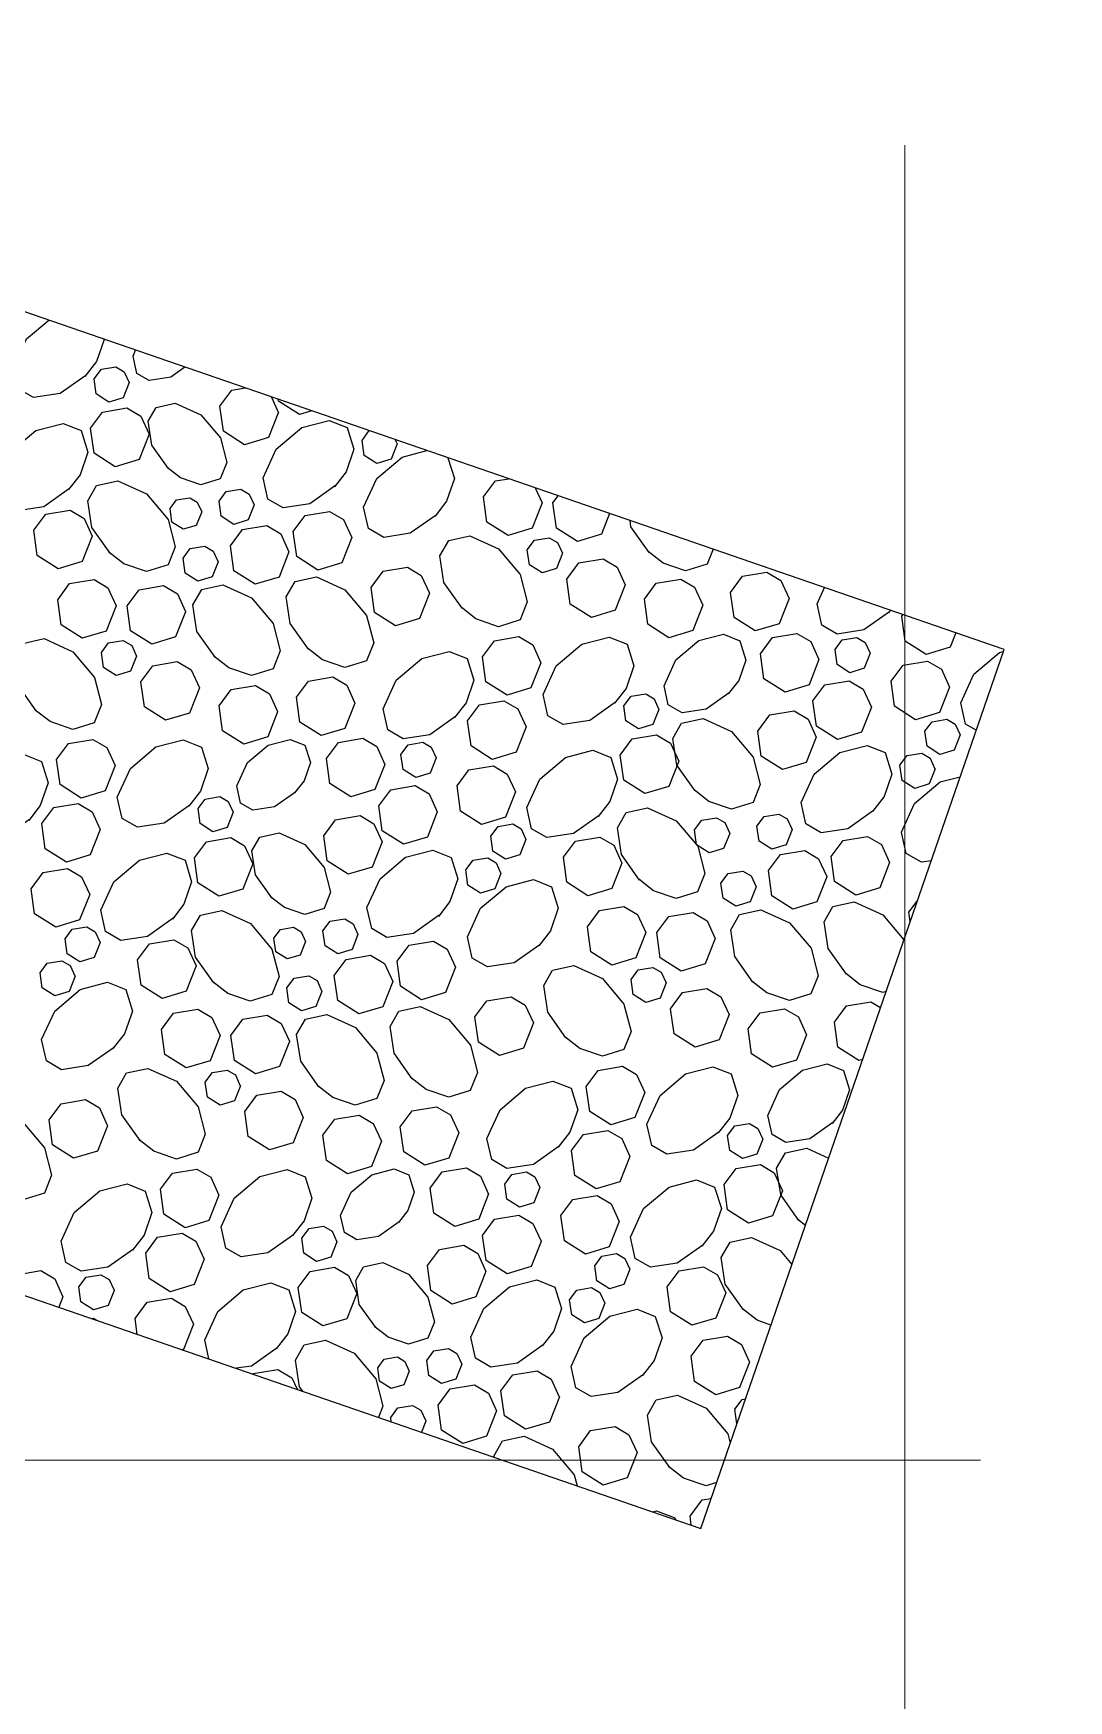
# Model space of a CAD drawing. Header units: inches. Extents: x 3312 to 5850, y 7905 to 11961.
# Drawn here: x 4318.1 to 4329.78, y 10056.47 to 10075.3 of the extents above; entities that cross this region are included whole.
import ezdxf

# ---------------------------------------------------------------- set-up
doc = ezdxf.new("R2010")
doc.units = ezdxf.units.IN
doc.header["$LTSCALE"] = 80
doc.header["$MEASUREMENT"] = 0
doc.linetypes.add('HIDDEN', pattern=[0.375, 0.25, -0.125])
doc.layers.add('grid', color=254, linetype='HIDDEN')
doc.layers.add('STORM', color=250, linetype='Continuous')

msp = doc.modelspace()

# ---------------------------------------------------------------- linework, layer by layer
at = {"color": 5, "const_width": 20}
msp.add_lwpolyline([(5514.055, 9906.343), (4744.221, 9937.314), (4553.226, 9996.104), (4333.729, 10059.775)], dxfattribs=at)
at = {"layer": 'grid', "color": 252, "linetype": 'HIDDEN', "lineweight": 0}
for p, q in [((4327.936, 8224.036), (4327.936, 11894.203)), ((3378.789, 10059.185), (5783.295, 10059.185))]:
    msp.add_line(p, q, dxfattribs=at)
at = {"layer": 'STORM', "color": 1, "flags": 128}
msp.add_lwpolyline([(4325.633, 10058.415), (4329.055, 10068.342), (4309.202, 10075.187), (4305.78, 10065.26)], close=True, dxfattribs=at)
for points in [[(4318.692, 10071.437), (4318.402, 10071.232), (4318.101, 10071.186), (4317.929, 10071.286), (4317.875, 10071.526), (4318.022, 10071.849), (4318.273, 10072.06)], [(4318.899, 10071.844), (4318.812, 10071.594), (4318.682, 10071.425)], [(4319.81, 10071.529), (4319.65, 10071.417), (4319.407, 10071.38), (4319.267, 10071.46), (4319.224, 10071.655), (4319.254, 10071.721)], [(4319.182, 10071.356), (4319.114, 10071.185), (4318.953, 10071.136), (4318.81, 10071.227), (4318.786, 10071.397), (4318.867, 10071.506), (4319.032, 10071.533), (4319.126, 10071.477), (4319.182, 10071.356)], [(4320.865, 10071.022), (4320.752, 10070.736), (4320.482, 10070.654), (4320.244, 10070.806), (4320.204, 10071.089), (4320.339, 10071.27), (4320.489, 10071.295)], [(4319.405, 10070.773), (4319.293, 10070.488), (4319.023, 10070.406), (4318.785, 10070.558), (4318.745, 10070.841), (4318.881, 10071.023), (4319.156, 10071.069), (4319.313, 10070.976), (4319.405, 10070.774)], [(4319.62, 10070.388), (4319.436, 10070.649), (4319.395, 10070.92), (4319.484, 10071.075), (4319.7, 10071.123), (4319.991, 10070.991), (4320.21, 10070.731), (4320.282, 10070.453), (4320.209, 10070.269), (4319.99, 10070.201), (4319.761, 10070.28), (4319.61, 10070.398)], [(4320.786, 10071.193), (4320.864, 10071.022)], [(4321.242, 10071.036), (4321.104, 10070.994), (4320.866, 10071.145), (4320.863, 10071.167)], [(4318.507, 10070.158), (4318.217, 10069.954), (4317.916, 10069.908), (4317.744, 10070.007), (4317.691, 10070.248), (4317.838, 10070.571), (4318.126, 10070.814), (4318.435, 10070.895), (4318.639, 10070.813), (4318.715, 10070.57), (4318.627, 10070.315), (4318.496, 10070.147)], [(4321.51, 10070.192), (4321.22, 10069.987), (4320.919, 10069.941), (4320.746, 10070.041), (4320.693, 10070.281), (4320.84, 10070.604), (4321.129, 10070.848), (4321.438, 10070.928), (4321.641, 10070.847), (4321.718, 10070.603), (4321.63, 10070.349), (4321.499, 10070.18)], [(4322.205, 10070.663), (4322.138, 10070.491), (4321.976, 10070.442), (4321.833, 10070.533), (4321.81, 10070.703), (4321.89, 10070.813)], [(4322.183, 10070.711), (4322.205, 10070.663)], [(4322.644, 10069.859), (4322.353, 10069.654), (4322.053, 10069.608), (4321.88, 10069.708), (4321.827, 10069.948), (4321.974, 10070.271), (4322.263, 10070.515), (4322.542, 10070.588)], [(4322.778, 10070.506), (4322.852, 10070.271), (4322.763, 10070.016), (4322.633, 10069.848)], [(4318.965, 10069.429), (4318.76, 10069.72), (4318.714, 10070.02), (4318.813, 10070.193), (4319.054, 10070.246), (4319.377, 10070.099), (4319.62, 10069.81), (4319.701, 10069.502), (4319.619, 10069.298), (4319.376, 10069.221), (4319.121, 10069.31), (4318.953, 10069.441)], [(4320.592, 10069.975), (4320.524, 10069.804), (4320.362, 10069.755), (4320.22, 10069.846), (4320.196, 10070.016), (4320.277, 10070.125), (4320.442, 10070.152), (4320.536, 10070.097), (4320.592, 10069.975)], [(4323.84, 10069.996), (4323.728, 10069.711), (4323.457, 10069.629), (4323.219, 10069.78), (4323.18, 10070.064), (4323.315, 10070.245), (4323.464, 10070.27)], [(4323.762, 10070.167), (4323.84, 10069.996)], [(4318.764, 10069.62), (4318.652, 10069.334), (4318.381, 10069.253), (4318.143, 10069.404), (4318.104, 10069.688), (4318.239, 10069.869), (4318.514, 10069.915), (4318.671, 10069.822), (4318.764, 10069.62)], [(4319.999, 10069.897), (4319.938, 10069.743), (4319.792, 10069.699), (4319.663, 10069.781), (4319.643, 10069.934), (4319.715, 10070.032), (4319.864, 10070.056), (4319.949, 10070.007), (4319.999, 10069.897)], [(4324.603, 10069.877), (4324.511, 10069.643), (4324.241, 10069.562), (4324.003, 10069.713), (4323.963, 10069.997), (4324.023, 10070.077)], [(4320.984, 10069.445), (4320.872, 10069.16), (4320.601, 10069.079), (4320.363, 10069.23), (4320.324, 10069.513), (4320.459, 10069.695), (4320.735, 10069.74), (4320.891, 10069.648), (4320.984, 10069.445)], [(4321.692, 10069.605), (4321.58, 10069.32), (4321.31, 10069.238), (4321.072, 10069.39), (4321.032, 10069.673), (4321.168, 10069.855), (4321.443, 10069.9), (4321.6, 10069.808), (4321.692, 10069.606)], [(4325.049, 10069.438), (4324.844, 10069.728), (4324.834, 10069.798)], [(4322.938, 10068.808), (4322.733, 10069.097), (4322.687, 10069.398), (4322.787, 10069.571), (4323.027, 10069.624), (4323.35, 10069.477), (4323.594, 10069.188), (4323.674, 10068.88), (4323.592, 10068.676), (4323.349, 10068.599), (4323.095, 10068.688), (4322.926, 10068.819)], [(4324.07, 10069.428), (4324.002, 10069.257), (4323.84, 10069.207), (4323.698, 10069.298), (4323.674, 10069.468), (4323.755, 10069.577), (4323.92, 10069.604), (4324.014, 10069.549), (4324.07, 10069.428)], [(4320.185, 10069.332), (4320.118, 10069.161), (4319.956, 10069.112), (4319.813, 10069.203), (4319.789, 10069.373), (4319.87, 10069.482), (4320.035, 10069.509), (4320.13, 10069.453), (4320.186, 10069.332)], [(4324.78, 10069.07), (4324.667, 10068.784), (4324.397, 10068.703), (4324.159, 10068.854), (4324.12, 10069.137), (4324.255, 10069.319), (4324.53, 10069.365), (4324.687, 10069.272), (4324.78, 10069.07)], [(4325.771, 10069.475), (4325.703, 10069.306), (4325.461, 10069.23), (4325.206, 10069.318), (4325.037, 10069.449)], [(4321.204, 10068.345), (4320.999, 10068.635), (4320.954, 10068.936), (4321.053, 10069.108), (4321.294, 10069.162), (4321.616, 10069.015), (4321.86, 10068.726), (4321.941, 10068.418), (4321.859, 10068.213), (4321.616, 10068.137), (4321.362, 10068.225), (4321.193, 10068.356)], [(4322.571, 10068.976), (4322.458, 10068.69), (4322.188, 10068.608), (4321.95, 10068.76), (4321.911, 10069.043), (4322.046, 10069.225), (4322.321, 10069.271), (4322.478, 10069.178), (4322.57, 10068.976)], [(4326.628, 10068.919), (4326.516, 10068.633), (4326.245, 10068.551), (4326.008, 10068.703), (4325.968, 10068.986), (4326.103, 10069.168), (4326.379, 10069.214), (4326.536, 10069.121), (4326.628, 10068.919)], [(4319.034, 10068.836), (4318.922, 10068.55), (4318.652, 10068.468), (4318.414, 10068.62), (4318.374, 10068.903), (4318.509, 10069.085), (4318.785, 10069.131), (4318.941, 10069.038), (4319.034, 10068.836)], [(4319.818, 10068.768), (4319.705, 10068.483), (4319.435, 10068.402), (4319.197, 10068.553), (4319.158, 10068.836), (4319.293, 10069.017), (4319.568, 10069.063), (4319.725, 10068.971), (4319.818, 10068.769)], [(4320.15, 10068.255), (4319.945, 10068.545), (4319.899, 10068.846), (4319.999, 10069.018), (4320.239, 10069.072), (4320.562, 10068.925), (4320.806, 10068.636), (4320.886, 10068.327), (4320.804, 10068.123), (4320.561, 10068.047), (4320.307, 10068.135), (4320.138, 10068.266)], [(4325.654, 10068.842), (4325.542, 10068.556), (4325.272, 10068.474), (4325.034, 10068.627), (4324.995, 10068.909), (4325.13, 10069.091), (4325.405, 10069.137), (4325.562, 10069.044), (4325.654, 10068.842)], [(4327.763, 10068.766), (4327.472, 10068.562), (4327.172, 10068.516), (4327, 10068.616), (4326.946, 10068.856), (4327.03, 10069.04)], [(4327.774, 10068.784), (4327.752, 10068.755)], [(4328.512, 10068.529), (4328.447, 10068.366), (4328.177, 10068.284), (4327.939, 10068.436), (4327.9, 10068.719), (4327.912, 10068.736)], [(4318.132, 10067.647), (4317.927, 10067.937), (4317.882, 10068.238), (4317.981, 10068.411), (4318.221, 10068.464), (4318.544, 10068.317), (4318.788, 10068.027), (4318.868, 10067.719), (4318.786, 10067.515), (4318.544, 10067.439), (4318.288, 10067.527), (4318.12, 10067.658)], [(4319.264, 10068.267), (4319.196, 10068.096), (4319.034, 10068.047), (4318.892, 10068.138), (4318.868, 10068.307), (4318.949, 10068.416), (4319.114, 10068.444), (4319.209, 10068.388), (4319.264, 10068.267)], [(4323.828, 10068.192), (4323.715, 10067.907), (4323.445, 10067.825), (4323.207, 10067.976), (4323.168, 10068.26), (4323.303, 10068.441), (4323.578, 10068.487), (4323.735, 10068.394), (4323.828, 10068.192)], [(4324.67, 10067.745), (4324.38, 10067.541), (4324.079, 10067.495), (4323.906, 10067.594), (4323.853, 10067.834), (4324, 10068.157), (4324.289, 10068.401), (4324.597, 10068.481), (4324.802, 10068.4), (4324.878, 10068.157), (4324.79, 10067.902), (4324.659, 10067.734)], [(4325.952, 10067.852), (4325.691, 10067.668), (4325.42, 10067.626), (4325.265, 10067.716), (4325.217, 10067.932), (4325.349, 10068.223), (4325.61, 10068.442), (4325.887, 10068.514), (4326.071, 10068.441), (4326.139, 10068.222), (4326.06, 10067.993), (4325.942, 10067.841)], [(4326.966, 10068.227), (4326.854, 10067.942), (4326.583, 10067.86), (4326.345, 10068.011), (4326.306, 10068.294), (4326.441, 10068.476), (4326.716, 10068.522), (4326.873, 10068.43), (4326.966, 10068.227)], [(4327.544, 10068.3), (4327.476, 10068.129), (4327.314, 10068.079), (4327.171, 10068.171), (4327.148, 10068.34), (4327.229, 10068.449), (4327.394, 10068.477), (4327.488, 10068.421), (4327.543, 10068.3)], [(4322.864, 10067.584), (4322.574, 10067.379), (4322.272, 10067.333), (4322.1, 10067.433), (4322.047, 10067.673), (4322.194, 10067.996), (4322.483, 10068.24), (4322.791, 10068.32), (4322.996, 10068.238), (4323.072, 10067.995), (4322.983, 10067.741), (4322.852, 10067.572)], [(4328.74, 10067.43), (4328.62, 10067.499), (4328.567, 10067.739), (4328.714, 10068.062), (4329.003, 10068.306), (4329.046, 10068.318)], [(4319.974, 10067.909), (4319.862, 10067.624), (4319.591, 10067.542), (4319.353, 10067.694), (4319.314, 10067.977), (4319.449, 10068.158), (4319.724, 10068.205), (4319.881, 10068.112), (4319.974, 10067.909)], [(4321.729, 10067.736), (4321.616, 10067.451), (4321.347, 10067.369), (4321.108, 10067.52), (4321.069, 10067.803), (4321.204, 10067.985), (4321.479, 10068.031), (4321.636, 10067.938), (4321.729, 10067.736)], [(4328.44, 10067.916), (4328.327, 10067.631), (4328.057, 10067.549), (4327.819, 10067.7), (4327.78, 10067.984), (4327.915, 10068.165), (4328.19, 10068.211), (4328.348, 10068.118), (4328.44, 10067.916)], [(4320.856, 10067.639), (4320.744, 10067.354), (4320.473, 10067.272), (4320.235, 10067.424), (4320.196, 10067.707), (4320.332, 10067.888), (4320.607, 10067.934), (4320.764, 10067.841), (4320.856, 10067.64)], [(4325.16, 10067.665), (4325.092, 10067.493), (4324.93, 10067.444), (4324.787, 10067.535), (4324.764, 10067.705), (4324.845, 10067.814), (4325.01, 10067.842), (4325.104, 10067.786), (4325.16, 10067.665)], [(4327.557, 10067.692), (4327.445, 10067.407), (4327.175, 10067.325), (4326.937, 10067.476), (4326.897, 10067.76), (4327.032, 10067.942), (4327.308, 10067.987), (4327.464, 10067.894), (4327.557, 10067.692)], [(4323.661, 10067.469), (4323.548, 10067.183), (4323.278, 10067.101), (4323.04, 10067.253), (4323.001, 10067.536), (4323.136, 10067.718), (4323.411, 10067.763), (4323.569, 10067.67), (4323.661, 10067.468)], [(4325.567, 10066.746), (4325.362, 10067.036), (4325.317, 10067.337), (4325.416, 10067.509), (4325.657, 10067.563), (4325.98, 10067.415), (4326.223, 10067.126), (4326.304, 10066.818), (4326.222, 10066.614), (4325.979, 10066.538), (4325.724, 10066.626), (4325.556, 10066.757)], [(4326.935, 10067.353), (4326.823, 10067.067), (4326.553, 10066.986), (4326.314, 10067.137), (4326.275, 10067.42), (4326.41, 10067.602), (4326.686, 10067.647), (4326.843, 10067.555), (4326.935, 10067.353)], [(4328.558, 10067.377), (4328.49, 10067.206), (4328.328, 10067.157), (4328.186, 10067.248), (4328.162, 10067.418), (4328.243, 10067.526), (4328.408, 10067.554), (4328.502, 10067.498), (4328.558, 10067.377)], [(4319.022, 10067.031), (4318.909, 10066.746), (4318.639, 10066.664), (4318.401, 10066.816), (4318.362, 10067.099), (4318.497, 10067.28), (4318.772, 10067.326), (4318.929, 10067.234), (4319.022, 10067.031)], [(4319.864, 10066.585), (4319.574, 10066.38), (4319.273, 10066.335), (4319.1, 10066.434), (4319.047, 10066.674), (4319.194, 10066.997), (4319.483, 10067.241), (4319.792, 10067.321), (4319.996, 10067.239), (4320.072, 10066.997), (4319.984, 10066.742), (4319.853, 10066.573)], [(4321.057, 10066.731), (4320.822, 10066.565), (4320.578, 10066.528), (4320.439, 10066.608), (4320.396, 10066.803), (4320.515, 10067.065), (4320.749, 10067.262), (4320.998, 10067.327), (4321.164, 10067.261), (4321.226, 10067.064), (4321.154, 10066.858), (4321.048, 10066.722)], [(4322.067, 10067.044), (4321.954, 10066.759), (4321.684, 10066.677), (4321.446, 10066.828), (4321.407, 10067.112), (4321.542, 10067.293), (4321.817, 10067.339), (4321.974, 10067.247), (4322.067, 10067.044)], [(4322.644, 10067.117), (4322.577, 10066.945), (4322.415, 10066.896), (4322.272, 10066.987), (4322.248, 10067.157), (4322.329, 10067.266), (4322.494, 10067.294), (4322.589, 10067.238), (4322.644, 10067.117)], [(4325.383, 10067.082), (4325.27, 10066.796), (4325, 10066.715), (4324.762, 10066.867), (4324.723, 10067.149), (4324.858, 10067.331), (4325.133, 10067.377), (4325.29, 10067.284), (4325.383, 10067.082)], [(4318.057, 10066.423), (4317.767, 10066.218), (4317.467, 10066.173), (4317.294, 10066.272), (4317.241, 10066.513), (4317.388, 10066.835), (4317.677, 10067.079), (4317.986, 10067.16), (4318.19, 10067.077), (4318.266, 10066.835), (4318.177, 10066.581), (4318.047, 10066.412)], [(4324.485, 10066.467), (4324.194, 10066.262), (4323.893, 10066.217), (4323.721, 10066.316), (4323.668, 10066.556), (4323.815, 10066.879), (4324.104, 10067.123), (4324.412, 10067.203), (4324.617, 10067.122), (4324.693, 10066.878), (4324.604, 10066.624), (4324.474, 10066.456)], [(4327.58, 10066.523), (4327.29, 10066.318), (4326.99, 10066.272), (4326.817, 10066.372), (4326.764, 10066.612), (4326.911, 10066.935), (4327.2, 10067.179), (4327.508, 10067.259), (4327.713, 10067.177), (4327.789, 10066.935), (4327.7, 10066.68), (4327.569, 10066.511)], [(4328.276, 10066.994), (4328.209, 10066.823), (4328.047, 10066.773), (4327.903, 10066.864), (4327.88, 10067.035), (4327.961, 10067.143), (4328.126, 10067.171), (4328.22, 10067.115), (4328.275, 10066.994)], [(4323.541, 10066.733), (4323.428, 10066.447), (4323.158, 10066.366), (4322.92, 10066.517), (4322.881, 10066.801), (4323.016, 10066.982), (4323.291, 10067.028), (4323.448, 10066.935), (4323.54, 10066.733)], [(4328.232, 10065.956), (4328.123, 10065.939), (4327.951, 10066.039), (4327.898, 10066.279), (4328.045, 10066.602), (4328.334, 10066.846), (4328.559, 10066.905)], [(4322.658, 10066.51), (4322.546, 10066.224), (4322.275, 10066.142), (4322.037, 10066.294), (4321.998, 10066.577), (4322.133, 10066.758), (4322.408, 10066.804), (4322.565, 10066.712), (4322.658, 10066.509)], [(4318.855, 10066.308), (4318.742, 10066.023), (4318.473, 10065.941), (4318.234, 10066.092), (4318.195, 10066.375), (4318.33, 10066.557), (4318.605, 10066.603), (4318.762, 10066.51), (4318.855, 10066.308)], [(4320.353, 10066.504), (4320.286, 10066.333), (4320.124, 10066.284), (4319.981, 10066.375), (4319.958, 10066.545), (4320.039, 10066.653), (4320.204, 10066.681), (4320.298, 10066.625), (4320.353, 10066.504)], [(4324.942, 10065.738), (4324.737, 10066.028), (4324.691, 10066.329), (4324.791, 10066.502), (4325.031, 10066.555), (4325.354, 10066.407), (4325.598, 10066.119), (4325.679, 10065.81), (4325.596, 10065.606), (4325.354, 10065.53), (4325.099, 10065.618), (4324.931, 10065.749)], [(4322.036, 10066.17), (4321.923, 10065.884), (4321.653, 10065.803), (4321.415, 10065.954), (4321.376, 10066.237), (4321.511, 10066.419), (4321.787, 10066.465), (4321.943, 10066.372), (4322.036, 10066.17)], [(4323.659, 10066.194), (4323.591, 10066.023), (4323.429, 10065.974), (4323.286, 10066.064), (4323.263, 10066.235), (4323.344, 10066.344), (4323.509, 10066.371), (4323.603, 10066.315), (4323.659, 10066.194)], [(4325.958, 10066.264), (4325.89, 10066.093), (4325.728, 10066.044), (4325.585, 10066.135), (4325.562, 10066.304), (4325.643, 10066.413), (4325.808, 10066.441), (4325.902, 10066.386), (4325.958, 10066.264)], [(4326.663, 10066.307), (4326.595, 10066.135), (4326.433, 10066.086), (4326.291, 10066.177), (4326.266, 10066.347), (4326.348, 10066.456), (4326.513, 10066.483), (4326.607, 10066.428), (4326.663, 10066.307)], [(4320.577, 10065.922), (4320.464, 10065.636), (4320.194, 10065.555), (4319.956, 10065.706), (4319.917, 10065.989), (4320.052, 10066.171), (4320.328, 10066.217), (4320.484, 10066.124), (4320.577, 10065.922)], [(4320.791, 10065.536), (4320.607, 10065.797), (4320.566, 10066.068), (4320.655, 10066.223), (4320.872, 10066.271), (4321.163, 10066.139), (4321.382, 10065.879), (4321.454, 10065.601), (4321.38, 10065.417), (4321.162, 10065.349), (4320.933, 10065.428), (4320.781, 10065.546)], [(4324.742, 10065.929), (4324.629, 10065.643), (4324.359, 10065.561), (4324.121, 10065.713), (4324.081, 10065.996), (4324.217, 10066.178), (4324.492, 10066.223), (4324.649, 10066.131), (4324.742, 10065.928)], [(4327.763, 10065.937), (4327.651, 10065.651), (4327.38, 10065.569), (4327.142, 10065.721), (4327.103, 10066.004), (4327.238, 10066.186), (4327.513, 10066.231), (4327.671, 10066.139), (4327.763, 10065.936)], [(4319.678, 10065.307), (4319.388, 10065.102), (4319.088, 10065.057), (4318.915, 10065.156), (4318.862, 10065.396), (4319.009, 10065.719), (4319.298, 10065.963), (4319.606, 10066.043), (4319.811, 10065.961), (4319.886, 10065.718), (4319.798, 10065.464), (4319.668, 10065.295)], [(4322.681, 10065.34), (4322.391, 10065.135), (4322.09, 10065.09), (4321.918, 10065.189), (4321.864, 10065.429), (4322.012, 10065.752), (4322.301, 10065.996), (4322.609, 10066.076), (4322.813, 10065.994), (4322.889, 10065.752), (4322.801, 10065.496), (4322.671, 10065.328)], [(4323.376, 10065.811), (4323.309, 10065.639), (4323.147, 10065.591), (4323.004, 10065.681), (4322.981, 10065.852), (4323.062, 10065.961), (4323.227, 10065.988), (4323.321, 10065.933), (4323.376, 10065.81)], [(4327.055, 10065.776), (4326.942, 10065.491), (4326.672, 10065.409), (4326.434, 10065.561), (4326.395, 10065.844), (4326.53, 10066.026), (4326.805, 10066.071), (4326.962, 10065.979), (4327.055, 10065.777)], [(4318.735, 10065.573), (4318.622, 10065.287), (4318.352, 10065.206), (4318.114, 10065.357), (4318.075, 10065.64), (4318.21, 10065.822), (4318.485, 10065.867), (4318.642, 10065.775), (4318.735, 10065.573)], [(4326.256, 10065.663), (4326.189, 10065.492), (4326.027, 10065.443), (4325.884, 10065.534), (4325.86, 10065.704), (4325.941, 10065.813), (4326.106, 10065.84), (4326.2, 10065.784), (4326.256, 10065.663)], [(4323.815, 10065.007), (4323.525, 10064.802), (4323.224, 10064.756), (4323.052, 10064.855), (4322.999, 10065.096), (4323.146, 10065.419), (4323.434, 10065.663), (4323.743, 10065.743), (4323.947, 10065.662), (4324.023, 10065.419), (4323.935, 10065.164), (4323.805, 10064.996)], [(4320.136, 10064.577), (4319.931, 10064.868), (4319.886, 10065.169), (4319.985, 10065.341), (4320.225, 10065.394), (4320.549, 10065.247), (4320.792, 10064.958), (4320.872, 10064.65), (4320.79, 10064.446), (4320.547, 10064.369), (4320.293, 10064.458), (4320.124, 10064.588)], [(4325.011, 10065.144), (4324.899, 10064.859), (4324.629, 10064.777), (4324.391, 10064.928), (4324.352, 10065.211), (4324.487, 10065.393), (4324.762, 10065.439), (4324.919, 10065.347), (4325.011, 10065.144)], [(4326.221, 10064.586), (4326.016, 10064.876), (4325.97, 10065.177), (4326.069, 10065.349), (4326.309, 10065.403), (4326.633, 10065.256), (4326.877, 10064.967), (4326.957, 10064.658), (4326.875, 10064.454), (4326.632, 10064.378), (4326.377, 10064.466), (4326.209, 10064.597)], [(4327.275, 10064.676), (4327.07, 10064.966), (4327.025, 10065.267), (4327.124, 10065.439), (4327.364, 10065.492), (4327.687, 10065.345), (4327.924, 10065.064)], [(4327.996, 10065.27), (4327.981, 10065.374), (4328.075, 10065.499)], [(4318.853, 10065.033), (4318.785, 10064.862), (4318.623, 10064.813), (4318.48, 10064.904), (4318.457, 10065.074), (4318.538, 10065.183), (4318.703, 10065.21), (4318.798, 10065.155), (4318.853, 10065.034)], [(4321.171, 10065.045), (4321.11, 10064.891), (4320.964, 10064.847), (4320.835, 10064.928), (4320.814, 10065.082), (4320.887, 10065.179), (4321.036, 10065.204), (4321.121, 10065.154), (4321.17, 10065.045)], [(4321.763, 10065.124), (4321.696, 10064.952), (4321.534, 10064.903), (4321.391, 10064.994), (4321.367, 10065.164), (4321.449, 10065.273), (4321.614, 10065.301), (4321.708, 10065.245), (4321.763, 10065.124)], [(4325.795, 10065.077), (4325.682, 10064.791), (4325.412, 10064.709), (4325.174, 10064.861), (4325.135, 10065.144), (4325.27, 10065.326), (4325.546, 10065.372), (4325.703, 10065.279), (4325.795, 10065.077)], [(4319.936, 10064.768), (4319.823, 10064.483), (4319.553, 10064.401), (4319.315, 10064.552), (4319.276, 10064.836), (4319.411, 10065.017), (4319.686, 10065.063), (4319.843, 10064.971), (4319.935, 10064.768)], [(4322.864, 10064.754), (4322.751, 10064.468), (4322.481, 10064.386), (4322.243, 10064.538), (4322.204, 10064.821), (4322.339, 10065.003), (4322.614, 10065.048), (4322.771, 10064.956), (4322.864, 10064.754)], [(4318.571, 10064.651), (4318.504, 10064.479), (4318.342, 10064.43), (4318.198, 10064.521), (4318.175, 10064.691), (4318.256, 10064.8), (4318.421, 10064.827), (4318.515, 10064.772), (4318.571, 10064.65)], [(4322.156, 10064.594), (4322.043, 10064.308), (4321.773, 10064.226), (4321.535, 10064.378), (4321.496, 10064.661), (4321.631, 10064.842), (4321.906, 10064.888), (4322.063, 10064.796), (4322.155, 10064.594)], [(4321.356, 10064.481), (4321.289, 10064.309), (4321.127, 10064.261), (4320.984, 10064.351), (4320.961, 10064.521), (4321.042, 10064.63), (4321.207, 10064.657), (4321.302, 10064.602), (4321.356, 10064.481)], [(4324.109, 10063.955), (4323.904, 10064.246), (4323.859, 10064.546), (4323.958, 10064.719), (4324.198, 10064.772), (4324.521, 10064.625), (4324.765, 10064.337), (4324.846, 10064.028), (4324.764, 10063.824), (4324.521, 10063.748), (4324.266, 10063.835), (4324.098, 10063.966)], [(4325.242, 10064.576), (4325.174, 10064.405), (4325.012, 10064.355), (4324.869, 10064.446), (4324.845, 10064.616), (4324.927, 10064.725), (4325.092, 10064.752), (4325.186, 10064.697), (4325.242, 10064.576)], [(4327.723, 10064.479), (4327.687, 10064.468), (4327.432, 10064.556), (4327.264, 10064.687)], [(4319.01, 10063.847), (4318.719, 10063.642), (4318.418, 10063.596), (4318.246, 10063.695), (4318.193, 10063.936), (4318.34, 10064.259), (4318.629, 10064.503), (4318.937, 10064.583), (4319.142, 10064.501), (4319.217, 10064.258), (4319.129, 10064.003), (4318.998, 10063.835)], [(4325.952, 10064.218), (4325.839, 10063.932), (4325.569, 10063.851), (4325.331, 10064.003), (4325.292, 10064.285), (4325.427, 10064.467), (4325.702, 10064.513), (4325.859, 10064.42), (4325.952, 10064.218)], [(4320.206, 10063.984), (4320.093, 10063.698), (4319.823, 10063.617), (4319.585, 10063.768), (4319.546, 10064.051), (4319.681, 10064.233), (4319.956, 10064.278), (4320.113, 10064.186), (4320.206, 10063.984)], [(4322.375, 10063.493), (4322.171, 10063.783), (4322.125, 10064.084), (4322.225, 10064.257), (4322.465, 10064.31), (4322.788, 10064.163), (4323.032, 10063.874), (4323.112, 10063.565), (4323.03, 10063.361), (4322.787, 10063.285), (4322.533, 10063.373), (4322.365, 10063.504)], [(4323.743, 10064.124), (4323.63, 10063.838), (4323.36, 10063.757), (4323.122, 10063.908), (4323.083, 10064.192), (4323.218, 10064.373), (4323.493, 10064.419), (4323.65, 10064.326), (4323.743, 10064.124)], [(4326.826, 10063.99), (4326.713, 10063.704), (4326.443, 10063.623), (4326.205, 10063.774), (4326.166, 10064.058), (4326.301, 10064.239), (4326.576, 10064.285), (4326.733, 10064.192), (4326.826, 10063.99)], [(4327.459, 10063.712), (4327.417, 10063.7), (4327.179, 10063.851), (4327.14, 10064.134), (4327.275, 10064.316), (4327.55, 10064.361), (4327.66, 10064.297)], [(4320.989, 10063.916), (4320.876, 10063.631), (4320.606, 10063.549), (4320.368, 10063.701), (4320.329, 10063.984), (4320.464, 10064.166), (4320.739, 10064.211), (4320.896, 10064.119), (4320.989, 10063.917)], [(4321.321, 10063.403), (4321.117, 10063.693), (4321.071, 10063.994), (4321.17, 10064.166), (4321.41, 10064.22), (4321.734, 10064.073), (4321.977, 10063.784), (4322.057, 10063.476), (4321.976, 10063.271), (4321.733, 10063.195), (4321.478, 10063.283), (4321.31, 10063.414)], [(4319.303, 10062.795), (4319.099, 10063.085), (4319.053, 10063.386), (4319.152, 10063.559), (4319.392, 10063.611), (4319.716, 10063.465), (4319.959, 10063.176), (4320.04, 10062.867), (4319.958, 10062.664), (4319.715, 10062.587), (4319.46, 10062.675), (4319.292, 10062.806)], [(4320.436, 10063.415), (4320.368, 10063.244), (4320.206, 10063.194), (4320.063, 10063.286), (4320.039, 10063.456), (4320.12, 10063.565), (4320.286, 10063.592), (4320.38, 10063.537), (4320.435, 10063.415)], [(4324.999, 10063.34), (4324.887, 10063.055), (4324.617, 10062.973), (4324.378, 10063.124), (4324.34, 10063.407), (4324.475, 10063.589), (4324.75, 10063.635), (4324.907, 10063.542), (4324.999, 10063.34)], [(4325.841, 10062.893), (4325.551, 10062.689), (4325.25, 10062.643), (4325.078, 10062.742), (4325.024, 10062.982), (4325.172, 10063.306), (4325.461, 10063.549), (4325.769, 10063.63), (4325.973, 10063.548), (4326.049, 10063.305), (4325.961, 10063.05), (4325.83, 10062.882)], [(4327.124, 10063), (4326.862, 10062.816), (4326.592, 10062.774), (4326.436, 10062.864), (4326.389, 10063.08), (4326.521, 10063.371), (4326.781, 10063.59), (4327.059, 10063.662), (4327.242, 10063.589), (4327.311, 10063.37), (4327.232, 10063.141), (4327.113, 10062.99)], [(4321.146, 10063.058), (4321.033, 10062.772), (4320.763, 10062.69), (4320.525, 10062.842), (4320.486, 10063.125), (4320.621, 10063.307), (4320.896, 10063.352), (4321.053, 10063.26), (4321.145, 10063.058)], [(4324.035, 10062.732), (4323.745, 10062.527), (4323.444, 10062.481), (4323.272, 10062.581), (4323.219, 10062.821), (4323.366, 10063.144), (4323.654, 10063.388), (4323.963, 10063.468), (4324.168, 10063.386), (4324.243, 10063.144), (4324.155, 10062.889), (4324.024, 10062.72)], [(4317.57, 10062.333), (4317.365, 10062.623), (4317.319, 10062.924), (4317.419, 10063.096), (4317.659, 10063.15), (4317.982, 10063.002), (4318.226, 10062.713), (4318.306, 10062.405), (4318.225, 10062.201), (4317.982, 10062.125), (4317.727, 10062.213), (4317.559, 10062.343)], [(4318.937, 10062.963), (4318.824, 10062.678), (4318.554, 10062.596), (4318.316, 10062.748), (4318.276, 10063.031), (4318.412, 10063.212), (4318.687, 10063.258), (4318.844, 10063.165), (4318.936, 10062.963)], [(4322.901, 10062.884), (4322.788, 10062.599), (4322.517, 10062.517), (4322.28, 10062.668), (4322.241, 10062.951), (4322.376, 10063.133), (4322.651, 10063.178), (4322.808, 10063.086), (4322.901, 10062.884)], [(4322.027, 10062.788), (4321.915, 10062.502), (4321.645, 10062.42), (4321.407, 10062.572), (4321.368, 10062.855), (4321.503, 10063.037), (4321.778, 10063.082), (4321.935, 10062.989), (4322.027, 10062.788)], [(4326.331, 10062.812), (4326.264, 10062.641), (4326.101, 10062.592), (4325.959, 10062.683), (4325.935, 10062.853), (4326.016, 10062.962), (4326.181, 10062.99), (4326.275, 10062.934), (4326.331, 10062.812)], [(4324.832, 10062.617), (4324.72, 10062.331), (4324.45, 10062.249), (4324.211, 10062.401), (4324.172, 10062.684), (4324.308, 10062.866), (4324.583, 10062.911), (4324.74, 10062.819), (4324.832, 10062.617)], [(4326.739, 10061.894), (4326.534, 10062.184), (4326.488, 10062.485), (4326.588, 10062.657), (4326.828, 10062.71), (4327.074, 10062.598)], [(4320.194, 10062.18), (4320.081, 10061.894), (4319.811, 10061.812), (4319.572, 10061.963), (4319.533, 10062.247), (4319.669, 10062.429), (4319.944, 10062.474), (4320.101, 10062.381), (4320.194, 10062.18)], [(4321.036, 10061.733), (4320.745, 10061.528), (4320.444, 10061.482), (4320.272, 10061.582), (4320.219, 10061.822), (4320.366, 10062.145), (4320.655, 10062.389), (4320.963, 10062.469), (4321.168, 10062.387), (4321.244, 10062.145), (4321.155, 10061.89), (4321.024, 10061.722)], [(4322.229, 10061.879), (4321.994, 10061.713), (4321.75, 10061.676), (4321.61, 10061.756), (4321.567, 10061.951), (4321.686, 10062.212), (4321.92, 10062.41), (4322.17, 10062.475), (4322.336, 10062.409), (4322.398, 10062.212), (4322.326, 10062.006), (4322.22, 10061.87)], [(4323.238, 10062.193), (4323.126, 10061.907), (4322.856, 10061.825), (4322.618, 10061.977), (4322.578, 10062.26), (4322.714, 10062.441), (4322.989, 10062.487), (4323.146, 10062.394), (4323.238, 10062.192)], [(4323.816, 10062.265), (4323.748, 10062.094), (4323.586, 10062.045), (4323.443, 10062.136), (4323.42, 10062.305), (4323.501, 10062.414), (4323.666, 10062.442), (4323.76, 10062.386), (4323.816, 10062.265)], [(4326.554, 10062.23), (4326.442, 10061.945), (4326.172, 10061.863), (4325.934, 10062.014), (4325.895, 10062.298), (4326.03, 10062.479), (4326.305, 10062.525), (4326.462, 10062.432), (4326.554, 10062.23)], [(4319.229, 10061.571), (4318.939, 10061.366), (4318.638, 10061.321), (4318.466, 10061.42), (4318.413, 10061.661), (4318.559, 10061.983), (4318.849, 10062.228), (4319.157, 10062.308), (4319.361, 10062.226), (4319.437, 10061.983), (4319.349, 10061.729), (4319.218, 10061.56)], [(4325.656, 10061.615), (4325.366, 10061.41), (4325.065, 10061.365), (4324.893, 10061.464), (4324.84, 10061.704), (4324.987, 10062.027), (4325.276, 10062.271), (4325.583, 10062.352), (4325.788, 10062.27), (4325.864, 10062.027), (4325.776, 10061.772), (4325.645, 10061.604)], [(4324.712, 10061.881), (4324.599, 10061.596), (4324.33, 10061.514), (4324.092, 10061.665), (4324.052, 10061.949), (4324.188, 10062.13), (4324.463, 10062.176), (4324.62, 10062.083), (4324.712, 10061.881)], [(4321.525, 10061.652), (4321.458, 10061.481), (4321.296, 10061.432), (4321.153, 10061.523), (4321.129, 10061.693), (4321.211, 10061.802), (4321.375, 10061.829), (4321.47, 10061.773), (4321.525, 10061.652)], [(4323.83, 10061.657), (4323.717, 10061.372), (4323.447, 10061.29), (4323.209, 10061.441), (4323.17, 10061.725), (4323.305, 10061.907), (4323.58, 10061.952), (4323.737, 10061.86), (4323.829, 10061.658)], [(4326.812, 10061.838), (4326.728, 10061.905)], [(4320.027, 10061.456), (4319.914, 10061.171), (4319.644, 10061.089), (4319.406, 10061.24), (4319.367, 10061.524), (4319.502, 10061.705), (4319.777, 10061.751), (4319.934, 10061.658), (4320.026, 10061.456)], [(4326.113, 10060.886), (4325.908, 10061.176), (4325.863, 10061.477), (4325.963, 10061.649), (4326.203, 10061.703), (4326.526, 10061.556), (4326.66, 10061.396)], [(4323.207, 10061.318), (4323.095, 10061.032), (4322.825, 10060.95), (4322.587, 10061.102), (4322.548, 10061.385), (4322.683, 10061.567), (4322.958, 10061.613), (4323.115, 10061.52), (4323.207, 10061.317)], [(4324.831, 10061.342), (4324.762, 10061.171), (4324.6, 10061.122), (4324.458, 10061.213), (4324.435, 10061.382), (4324.515, 10061.492), (4324.681, 10061.519), (4324.775, 10061.463), (4324.83, 10061.342)], [(4317.788, 10061.12), (4317.908, 10061.281), (4318.183, 10061.327), (4318.34, 10061.235), (4318.432, 10061.032)], [(4319.01, 10061.104), (4318.943, 10060.933), (4318.78, 10060.884), (4318.637, 10060.975), (4318.614, 10061.145), (4318.695, 10061.254), (4318.86, 10061.281), (4318.954, 10061.226), (4319.01, 10061.105)], [(4321.749, 10061.07), (4321.636, 10060.784), (4321.366, 10060.703), (4321.128, 10060.854), (4321.088, 10061.137), (4321.224, 10061.319), (4321.499, 10061.365), (4321.656, 10061.272), (4321.749, 10061.07)], [(4321.963, 10060.684), (4321.778, 10060.945), (4321.738, 10061.216), (4321.827, 10061.371), (4322.044, 10061.419), (4322.334, 10061.287), (4322.553, 10061.027), (4322.625, 10060.749), (4322.552, 10060.565), (4322.333, 10060.497), (4322.104, 10060.576), (4321.953, 10060.694)], [(4325.913, 10061.077), (4325.8, 10060.791), (4325.53, 10060.71), (4325.292, 10060.861), (4325.253, 10061.144), (4325.388, 10061.326), (4325.663, 10061.371), (4325.82, 10061.279), (4325.913, 10061.077)], [(4320.081, 10060.33), (4320.033, 10060.544), (4320.18, 10060.867), (4320.469, 10061.111), (4320.778, 10061.191), (4320.982, 10061.109), (4321.058, 10060.866), (4320.97, 10060.612), (4320.839, 10060.443)], [(4323.853, 10060.488), (4323.563, 10060.283), (4323.262, 10060.238), (4323.089, 10060.337), (4323.036, 10060.577), (4323.183, 10060.9), (4323.472, 10061.144), (4323.781, 10061.224), (4323.985, 10061.142), (4324.061, 10060.899), (4323.973, 10060.645), (4323.842, 10060.477)], [(4324.548, 10060.959), (4324.481, 10060.788), (4324.319, 10060.738), (4324.176, 10060.829), (4324.152, 10060.999), (4324.234, 10061.108), (4324.398, 10061.136), (4324.493, 10061.08), (4324.548, 10060.959)], [(4318.432, 10061.032), (4318.386, 10060.914)], [(4319.271, 10060.609), (4319.247, 10060.788), (4319.382, 10060.97), (4319.657, 10061.015), (4319.814, 10060.923), (4319.906, 10060.721)], [(4324.987, 10060.155), (4324.697, 10059.95), (4324.396, 10059.904), (4324.223, 10060.004), (4324.17, 10060.244), (4324.317, 10060.567), (4324.606, 10060.811), (4324.915, 10060.891), (4325.119, 10060.809), (4325.195, 10060.567), (4325.106, 10060.312), (4324.976, 10060.144)], [(4326.424, 10060.713), (4326.27, 10060.766), (4326.102, 10060.897)], [(4318.751, 10060.788), (4318.774, 10060.792), (4318.822, 10060.763)], [(4319.906, 10060.721), (4319.794, 10060.435), (4319.783, 10060.432)], [(4321.139, 10059.964), (4321.103, 10060.015), (4321.057, 10060.317), (4321.157, 10060.489), (4321.397, 10060.542), (4321.72, 10060.395), (4321.963, 10060.106), (4322.044, 10059.798), (4321.993, 10059.67)], [(4326.183, 10060.292), (4326.07, 10060.007), (4325.801, 10059.925), (4325.562, 10060.076), (4325.523, 10060.36), (4325.658, 10060.541), (4325.934, 10060.587), (4326.09, 10060.494), (4326.183, 10060.292)], [(4320.85, 10060.455), (4320.56, 10060.25), (4320.388, 10060.224)], [(4322.342, 10060.193), (4322.281, 10060.039), (4322.136, 10059.995), (4322.007, 10060.077), (4321.986, 10060.229), (4322.059, 10060.328), (4322.208, 10060.353), (4322.292, 10060.302), (4322.342, 10060.193)], [(4322.935, 10060.272), (4322.867, 10060.1), (4322.705, 10060.051), (4322.563, 10060.142), (4322.539, 10060.312), (4322.62, 10060.421), (4322.785, 10060.448), (4322.88, 10060.393), (4322.935, 10060.272)], [(4320.577, 10060.158), (4320.582, 10060.165), (4320.857, 10060.211), (4321.015, 10060.118), (4321.075, 10059.987)], [(4324.036, 10059.902), (4323.923, 10059.616), (4323.653, 10059.535), (4323.415, 10059.686), (4323.375, 10059.969), (4323.511, 10060.151), (4323.785, 10060.196), (4323.943, 10060.103), (4324.035, 10059.902)], [(4323.328, 10059.742), (4323.215, 10059.456), (4322.945, 10059.374), (4322.706, 10059.526), (4322.667, 10059.809), (4322.802, 10059.991), (4323.078, 10060.036), (4323.235, 10059.944), (4323.327, 10059.742)], [(4322.139, 10059.62), (4322.132, 10059.669), (4322.213, 10059.778), (4322.378, 10059.805), (4322.473, 10059.75), (4322.528, 10059.629)], [(4325.281, 10059.103), (4325.076, 10059.393), (4325.03, 10059.695), (4325.13, 10059.867), (4325.37, 10059.92), (4325.693, 10059.773), (4325.937, 10059.484), (4325.964, 10059.378)], [(4326.04, 10059.598), (4326.017, 10059.764), (4326.098, 10059.873), (4326.137, 10059.88)], [(4322.528, 10059.628), (4322.479, 10059.503)], [(4324.914, 10059.272), (4324.802, 10058.986), (4324.531, 10058.904), (4324.293, 10059.056), (4324.254, 10059.339), (4324.389, 10059.521), (4324.664, 10059.567), (4324.821, 10059.474), (4324.914, 10059.272)], [(4323.299, 10059.22), (4323.297, 10059.232), (4323.396, 10059.404), (4323.637, 10059.457), (4323.96, 10059.311), (4324.203, 10059.022), (4324.236, 10058.897)], [(4325.811, 10058.933), (4325.692, 10058.896), (4325.438, 10058.984), (4325.269, 10059.114)], [(4325.086, 10058.603), (4325.134, 10058.616), (4325.339, 10058.534), (4325.345, 10058.515)], [(4325.525, 10058.453), (4325.511, 10058.556), (4325.646, 10058.737), (4325.749, 10058.755)]]:
    msp.add_lwpolyline(points, dxfattribs=at)

doc.saveas('drawing.dxf')
